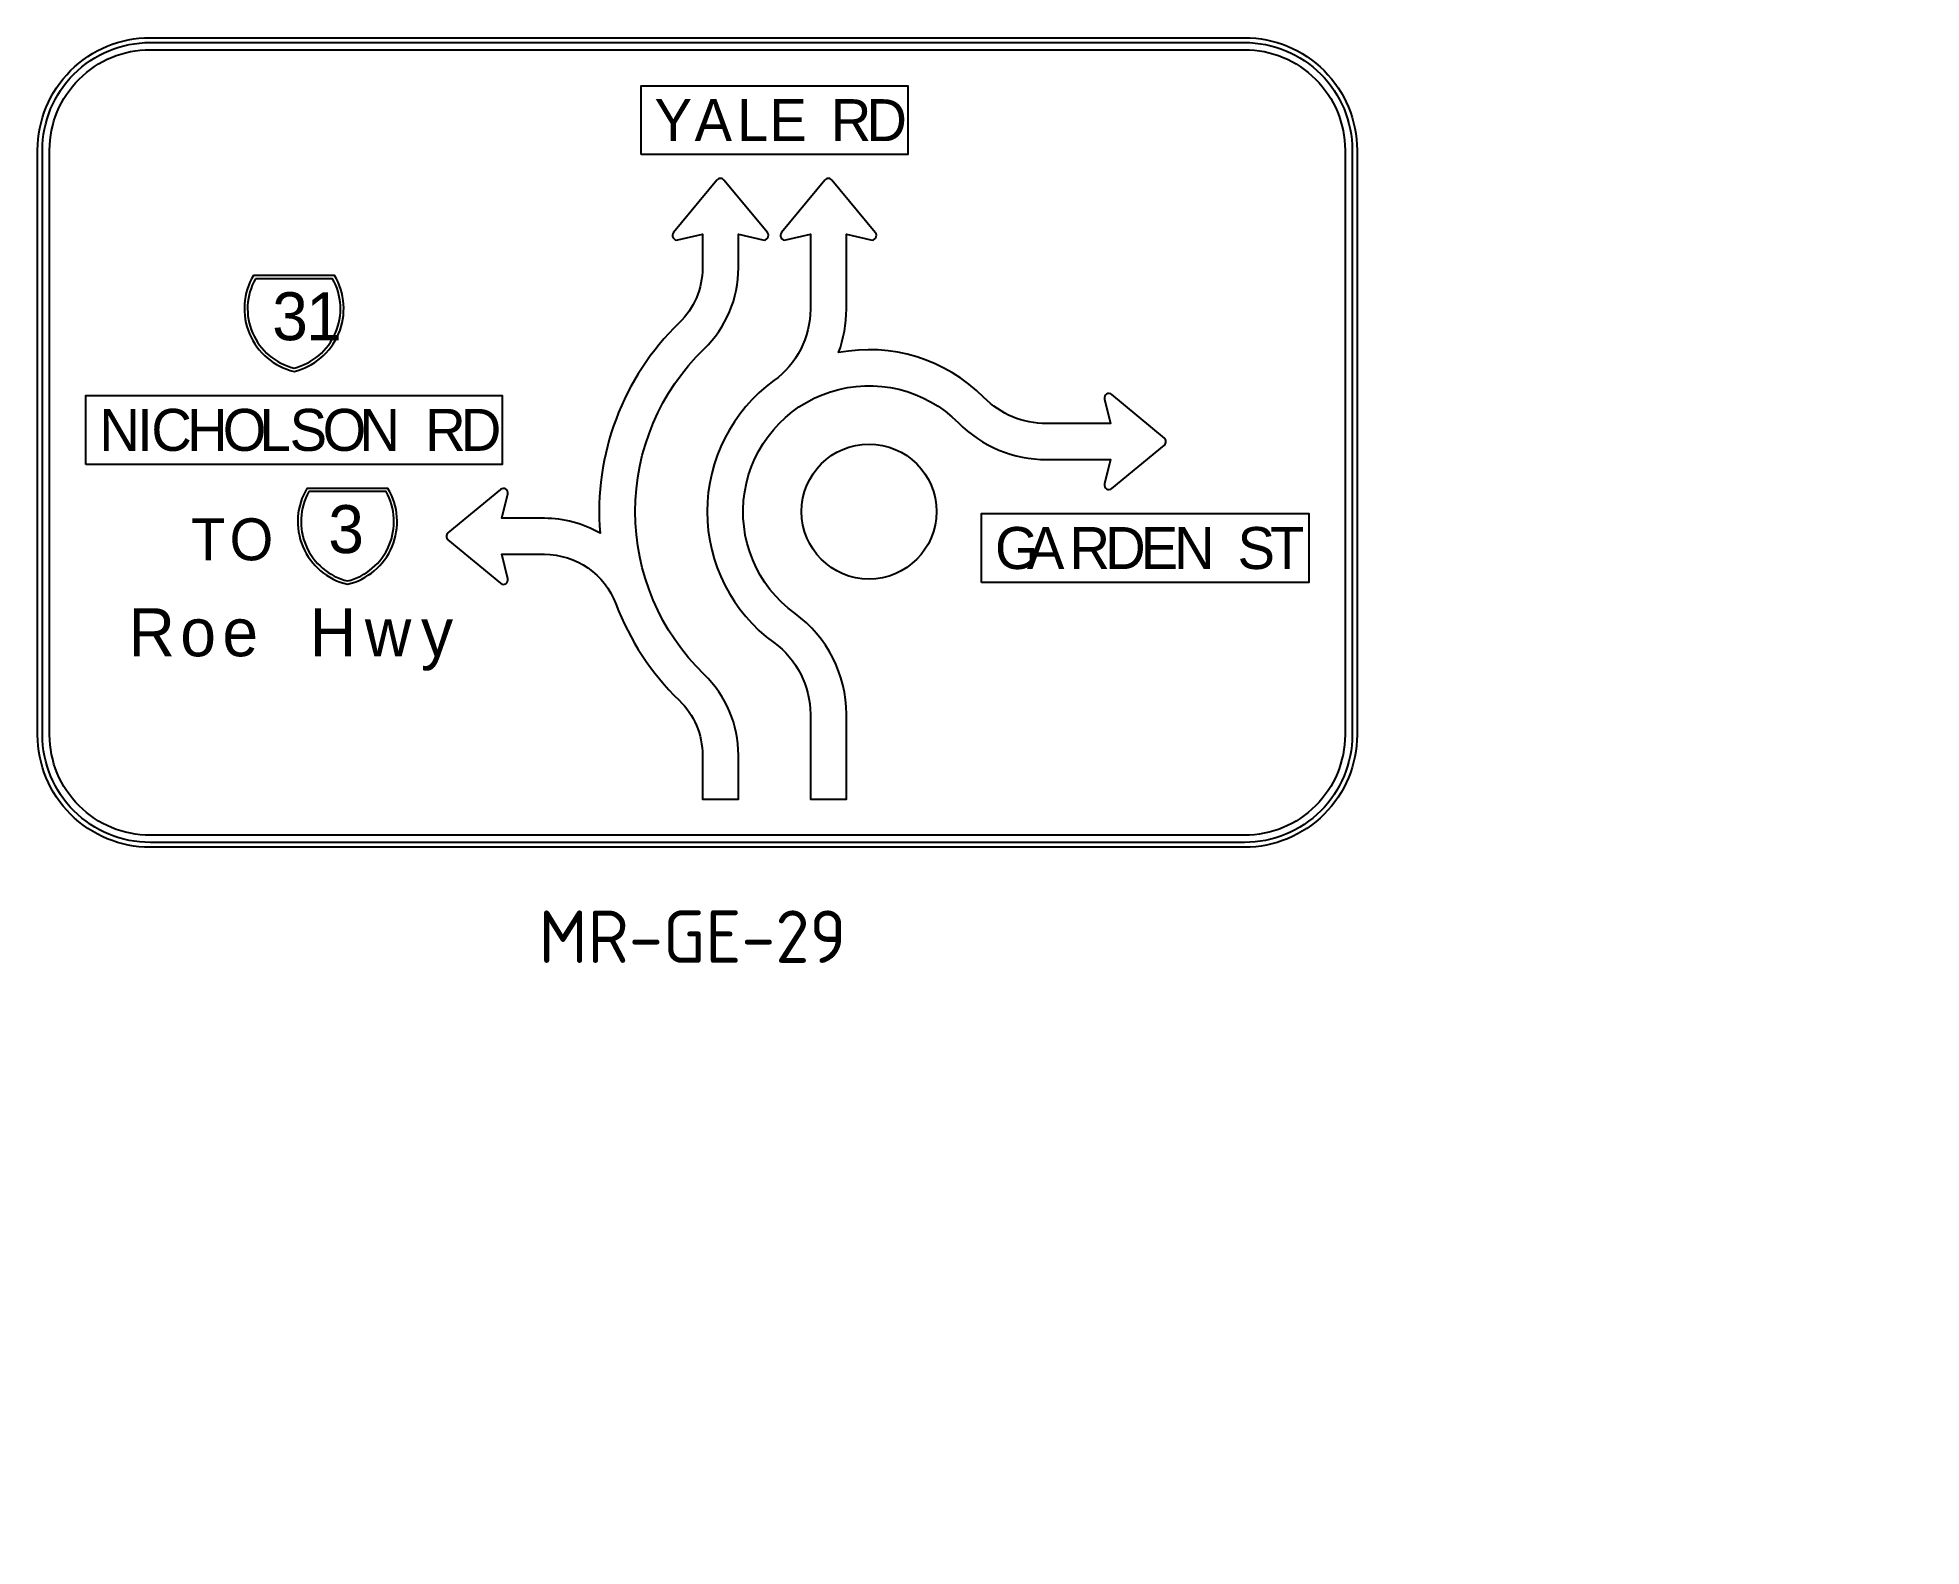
# Model space of a CAD drawing. Extents: x 108 to 359, y 73 to 274.
import ezdxf

# ---------------------------------------------------------------- set-up
doc = ezdxf.new("R2010")
doc.units = 0
doc.header["$LTSCALE"] = 10
for name, color, linetype in [('L35', 3, 'CONTINUOUS'), ('T25', 1, 'CONTINUOUS'), ('TBLK18', 4, 'CONTINUOUS')]:
    doc.layers.add(name, color=color, linetype=linetype)
doc.styles.add('Cseries', font='Cseries.shx')
doc.styles.add('DSERIES', font='Dseries.shx')
doc.styles.add('Eseries', font='Eseries.shx')
doc.styles.add('ISO', font='iso3098b.shx')
doc.styles.add('MEseries', font='MEseries.shx')

# ---------------------------------------------------------------- blocks, each defined once
blk = doc.blocks.new('blk1')
at = {"layer": 'L35', "style": 'MEseries'}
for s, p in [('R', (0, 0)), ('o', (6.898, 0)), ('e', (12.522, 0))]:
    blk.add_text(s, height=6.4, dxfattribs=at).set_placement(p)
blk = doc.blocks.new('blk2')
at = {"layer": 'L35', "style": 'MEseries'}
for s, p in [('H', (0, 0)), ('w', (7.348, 0)), ('y', (14.834, 0))]:
    blk.add_text(s, height=6.4, dxfattribs=at).set_placement(p)
blk = doc.blocks.new('blk3')
at = {"layer": 'L35'}
for name, p in [('blk1', (0, 0)), ('blk2', (24.178, 0))]:
    blk.add_blockref(name, p, dxfattribs=at)
blk = doc.blocks.new('blk4')
at = {"layer": 'L35', "style": 'Eseries'}
for s, p in [('T', (0, 0)), ('O', (5.138, 0))]:
    blk.add_text(s, height=5.6, dxfattribs=at).set_placement(p)
blk = doc.blocks.new('iblk1')
at = {"layer": 'L35'}
for points in [[(1.2, 12.8, 0.508118), (6.6, 0, 0.508118), (12, 12.8)], [(1.45, 12.37, 0.49507), (6.6, 0.44, 0.49507), (11.75, 12.37)]]:
    blk.add_lwpolyline(points, format="xyb", close=True, dxfattribs=at)
at = {"layer": 'L35', "style": 'Eseries'}
blk.add_text('3', height=6.4, dxfattribs=at).set_placement((4.04, 4.16))
blk = doc.blocks.new('iblk2')
at = {"layer": 'L35'}
for points in [[(1.2, 12.8, 0.508118), (6.6, 0, 0.508118), (12, 12.8)], [(1.45, 12.37, 0.49507), (6.6, 0.44, 0.49507), (11.75, 12.37)]]:
    blk.add_lwpolyline(points, format="xyb", close=True, dxfattribs=at)
at = {"layer": 'L35', "style": 'Cseries'}
for s, p in [('3', (3.69, 4.16)), ('1', (8.23, 4.16))]:
    blk.add_text(s, height=6.4, dxfattribs=at).set_placement(p)

msp = doc.modelspace()

# ---------------------------------------------------------------- hatches: boundary and pattern name
at = {"layer": 'TBLK18', "linetype": 'Continuous', "lineweight": 0}
h = msp.add_hatch(color=256, dxfattribs=at)
edge = h.paths.add_edge_path()
edge.add_spline(control_points=[(359.34, 73.22), (359.34, 73.22), (359.34, 73.22), (359.34, 73.21), (359.34, 73.21), (359.34, 73.2), (359.34, 73.2), (359.34, 73.19), (359.34, 73.19), (359.34, 73.18), (359.34, 73.18), (359.34, 73.17), (359.34, 73.16), (359.34, 73.16), (359.34, 73.15), (359.34, 73.15), (359.34, 73.14), (359.34, 73.14), (359.35, 73.14), (359.35, 73.14), (359.35, 73.14), (359.36, 73.13), (359.36, 73.13), (359.36, 73.13), (359.37, 73.13), (359.37, 73.13), (359.38, 73.13), (359.38, 73.13), (359.38, 73.13), (359.39, 73.13), (359.39, 73.13), (359.39, 73.13), (359.4, 73.13), (359.41, 73.13), (359.4, 73.13), (359.39, 73.14), (359.39, 73.14), (359.38, 73.15), (359.38, 73.16), (359.38, 73.16), (359.37, 73.17), (359.37, 73.17), (359.36, 73.18), (359.36, 73.19), (359.36, 73.19), (359.35, 73.2), (359.35, 73.21), (359.35, 73.21), (359.35, 73.22), (359.35, 73.22), (359.34, 73.22)], knot_values=[0, 0, 0, 0, 0.054791, 0.109654, 0.164445, 0.219309, 0.2741, 0.328964, 0.383755, 0.438619, 0.49341, 0.548273, 0.603065, 0.657928, 0.71272, 0.767583, 0.822422, 0.877285, 0.915081, 0.952877, 0.990673, 1.02841, 1.066205, 1.103978, 1.141774, 1.179511, 1.217306, 1.255102, 1.292898, 1.330635, 1.368431, 1.406164, 1.44396, 1.481697, 1.557116, 1.631571, 1.705158, 1.777977, 1.850139, 1.921715, 1.992768, 2.063376, 2.133612, 2.203535, 2.273205, 2.342659, 2.411987, 2.481144, 2.550218, 2.619224, 2.619224, 2.619224, 2.619224], degree=3, periodic=0)
h = msp.add_hatch(color=256, dxfattribs=at)
edge = h.paths.add_edge_path()
edge.add_spline(control_points=[(359.34, 73.22), (359.34, 73.22), (359.34, 73.22), (359.34, 73.21), (359.34, 73.21), (359.34, 73.2), (359.34, 73.2), (359.34, 73.19), (359.34, 73.19), (359.34, 73.18), (359.34, 73.18), (359.34, 73.17), (359.34, 73.16), (359.34, 73.16), (359.34, 73.15), (359.34, 73.15), (359.34, 73.14), (359.34, 73.14), (359.35, 73.14), (359.35, 73.14), (359.35, 73.14), (359.36, 73.13), (359.36, 73.13), (359.36, 73.13), (359.37, 73.13), (359.37, 73.13), (359.38, 73.13), (359.38, 73.13), (359.38, 73.13), (359.39, 73.13), (359.39, 73.13), (359.39, 73.13), (359.4, 73.13), (359.41, 73.13), (359.4, 73.13), (359.39, 73.14), (359.39, 73.14), (359.38, 73.15), (359.38, 73.16), (359.38, 73.16), (359.37, 73.17), (359.37, 73.17), (359.36, 73.18), (359.36, 73.19), (359.36, 73.19), (359.35, 73.2), (359.35, 73.21), (359.35, 73.21), (359.35, 73.22), (359.35, 73.22), (359.34, 73.22)], knot_values=[0, 0, 0, 0, 0.054791, 0.109654, 0.164445, 0.219309, 0.2741, 0.328964, 0.383755, 0.438619, 0.49341, 0.548273, 0.603065, 0.657928, 0.71272, 0.767583, 0.822422, 0.877285, 0.915081, 0.952877, 0.990673, 1.02841, 1.066205, 1.103978, 1.141774, 1.179511, 1.217306, 1.255102, 1.292898, 1.330635, 1.368431, 1.406164, 1.44396, 1.481697, 1.557116, 1.631571, 1.705158, 1.777977, 1.850139, 1.921715, 1.992768, 2.063376, 2.133612, 2.203535, 2.273205, 2.342659, 2.411987, 2.481144, 2.550218, 2.619224, 2.619224, 2.619224, 2.619224], degree=3, periodic=0)
h = msp.add_hatch(color=256, dxfattribs=at)
edge = h.paths.add_edge_path()
edge.add_spline(control_points=[(359.34, 73.22), (359.34, 73.22), (359.34, 73.22), (359.34, 73.21), (359.34, 73.21), (359.34, 73.2), (359.34, 73.2), (359.34, 73.19), (359.34, 73.19), (359.34, 73.18), (359.34, 73.18), (359.34, 73.17), (359.34, 73.16), (359.34, 73.16), (359.34, 73.15), (359.34, 73.15), (359.34, 73.14), (359.34, 73.14), (359.35, 73.14), (359.35, 73.14), (359.35, 73.14), (359.36, 73.13), (359.36, 73.13), (359.36, 73.13), (359.37, 73.13), (359.37, 73.13), (359.38, 73.13), (359.38, 73.13), (359.38, 73.13), (359.39, 73.13), (359.39, 73.13), (359.39, 73.13), (359.4, 73.13), (359.41, 73.13), (359.4, 73.13), (359.39, 73.14), (359.39, 73.14), (359.38, 73.15), (359.38, 73.16), (359.38, 73.16), (359.37, 73.17), (359.37, 73.17), (359.36, 73.18), (359.36, 73.19), (359.36, 73.19), (359.35, 73.2), (359.35, 73.21), (359.35, 73.21), (359.35, 73.22), (359.35, 73.22), (359.34, 73.22)], knot_values=[0, 0, 0, 0, 0.054791, 0.109654, 0.164445, 0.219309, 0.2741, 0.328964, 0.383755, 0.438619, 0.49341, 0.548273, 0.603065, 0.657928, 0.71272, 0.767583, 0.822422, 0.877285, 0.915081, 0.952877, 0.990673, 1.02841, 1.066205, 1.103978, 1.141774, 1.179511, 1.217306, 1.255102, 1.292898, 1.330635, 1.368431, 1.406164, 1.44396, 1.481697, 1.557116, 1.631571, 1.705158, 1.777977, 1.850139, 1.921715, 1.992768, 2.063376, 2.133612, 2.203535, 2.273205, 2.342659, 2.411987, 2.481144, 2.550218, 2.619224, 2.619224, 2.619224, 2.619224], degree=3, periodic=0)
h = msp.add_hatch(color=256, dxfattribs=at)
edge = h.paths.add_edge_path()
edge.add_spline(control_points=[(359.34, 73.22), (359.34, 73.22), (359.34, 73.22), (359.34, 73.21), (359.34, 73.21), (359.34, 73.2), (359.34, 73.2), (359.34, 73.19), (359.34, 73.19), (359.34, 73.18), (359.34, 73.18), (359.34, 73.17), (359.34, 73.16), (359.34, 73.16), (359.34, 73.15), (359.34, 73.15), (359.34, 73.14), (359.34, 73.14), (359.35, 73.14), (359.35, 73.14), (359.35, 73.14), (359.36, 73.13), (359.36, 73.13), (359.36, 73.13), (359.37, 73.13), (359.37, 73.13), (359.38, 73.13), (359.38, 73.13), (359.38, 73.13), (359.39, 73.13), (359.39, 73.13), (359.39, 73.13), (359.4, 73.13), (359.41, 73.13), (359.4, 73.13), (359.39, 73.14), (359.39, 73.14), (359.38, 73.15), (359.38, 73.16), (359.38, 73.16), (359.37, 73.17), (359.37, 73.17), (359.36, 73.18), (359.36, 73.19), (359.36, 73.19), (359.35, 73.2), (359.35, 73.21), (359.35, 73.21), (359.35, 73.22), (359.35, 73.22), (359.34, 73.22)], knot_values=[0, 0, 0, 0, 0.054791, 0.109654, 0.164445, 0.219309, 0.2741, 0.328964, 0.383755, 0.438619, 0.49341, 0.548273, 0.603065, 0.657928, 0.71272, 0.767583, 0.822422, 0.877285, 0.915081, 0.952877, 0.990673, 1.02841, 1.066205, 1.103978, 1.141774, 1.179511, 1.217306, 1.255102, 1.292898, 1.330635, 1.368431, 1.406164, 1.44396, 1.481697, 1.557116, 1.631571, 1.705158, 1.777977, 1.850139, 1.921715, 1.992768, 2.063376, 2.133612, 2.203535, 2.273205, 2.342659, 2.411987, 2.481144, 2.550218, 2.619224, 2.619224, 2.619224, 2.619224], degree=3, periodic=0)

# ---------------------------------------------------------------- linework, layer by layer
at = {"layer": 'L35'}
for points in [[(108.11, 181.39), (108.11, 259.39, -0.414214), (123.11, 274.39), (269.12, 274.39, -0.414214), (284.12, 259.39), (284.12, 181.39, -0.414214), (269.12, 166.39), (123.11, 166.39, -0.414214)], [(108.75, 181.39), (108.75, 259.39, -0.414214), (123.11, 273.75), (269.12, 273.75, -0.414214), (283.48, 259.39), (283.48, 181.39, -0.414214), (269.12, 167.03), (123.11, 167.03, -0.414214)], [(109.71, 181.39), (109.71, 259.39, -0.414214), (123.11, 272.79), (269.12, 272.79, -0.414214), (282.52, 259.39), (282.52, 181.39, -0.414214), (269.12, 167.99), (123.11, 167.99, -0.414214)], [(162.85, 208.33, 0.470094), (162.85, 207.4), (169.85, 201.6, 0.719532), (170.82, 202.2), (170.05, 205.47), (175.71, 205.47, -0.31253), (185.26, 198.85, 0.111056), (193.69, 185.99, -0.203115), (196.8, 178.66), (196.8, 172.79), (201.6, 172.79), (201.6, 178.66, 0.203115), (197.03, 189.44, -0.423711), (197.03, 232.89, 0.203115), (201.6, 243.67), (201.6, 248.18), (204.86, 247.41, 0.719532), (205.46, 248.38), (199.66, 255.38, 0.470094), (198.73, 255.38), (192.93, 248.38, 0.719532), (193.53, 247.41), (196.8, 248.18), (196.8, 243.67, -0.203115), (193.69, 236.34, 0.22456), (183.14, 208.3, 0.130311), (175.71, 210.27), (170.05, 210.27), (170.82, 213.53, 0.719532), (169.85, 214.13)], [(216, 184.14, 0.240114), (209.15, 197.57, -1.083465), (230.94, 223.01, 0.199678), (242.71, 218.11), (251.22, 218.11), (250.45, 214.85, 0.719532), (251.42, 214.25), (258.42, 220.05, 0.470094), (258.42, 220.98), (251.42, 226.78, 0.719532), (250.45, 226.18), (251.22, 222.91), (242.71, 222.91, -0.199678), (234.34, 226.4, 0.249583), (214.95, 232.38, 0.089672), (216, 238.19), (216, 248.18), (219.26, 247.41, 0.719532), (219.86, 248.38), (214.06, 255.38, 0.470094), (213.13, 255.38), (207.33, 248.38, 0.719532), (207.93, 247.41), (211.2, 248.18), (211.2, 238.19, -0.240114), (206.33, 228.64, 0.509609), (206.33, 193.69, -0.240114), (211.2, 184.14), (211.2, 172.79), (216, 172.79)]]:
    msp.add_lwpolyline(points, format="xyb", close=True, dxfattribs=at)
for points in [[(188.61, 258.79), (188.61, 267.99), (224.19, 267.99), (224.19, 258.79)], [(114.53, 217.47), (114.53, 226.67), (170.08, 226.67), (170.08, 217.47)], [(234.03, 201.71), (234.03, 210.91), (277.71, 210.91), (277.71, 201.71)]]:
    msp.add_lwpolyline(points, close=True, dxfattribs=at)
msp.add_circle((219.02, 211.17), 9, dxfattribs=at)

# ---------------------------------------------------------------- block references
for name, p in [('iblk2', (135.71, 229.87)), ('iblk1', (142.84, 201.47)), ('blk4', (128.58, 204.67)), ('blk3', (120.24, 191.87))]:
    msp.add_blockref(name, p, dxfattribs=at)

# ---------------------------------------------------------------- texts
at = {"layer": 'L35', "style": 'DSERIES'}
for s, p in [('Y', (190.41, 260.59)), ('A', (195.75, 260.59)), ('L', (201.42, 260.59)), ('E', (205.73, 260.59)), ('R', (213.92, 260.59)), ('D', (218.67, 260.59)), ('N', (116.33, 219.27)), ('I', (121.38, 219.27)), ('C', (123.27, 219.27)), ('H', (128.05, 219.27)), ('O', (132.8, 219.27)), ('L', (137.71, 219.27)), ('S', (141.73, 219.27)), ('O', (146.13, 219.27)), ('N', (151.05, 219.27)), ('R', (159.81, 219.27)), ('D', (164.56, 219.27)), ('G', (235.83, 203.51)), ('A', (240.09, 203.51)), ('R', (245.77, 203.51)), ('D', (250.52, 203.51)), ('E', (255.27, 203.51)), ('N', (259.72, 203.51)), ('S', (268.18, 203.51)), ('T', (272.51, 203.51))]:
    msp.add_text(s, height=5.6, dxfattribs=at).set_placement(p)
at = {"layer": 'T25', "insert": (174.95, 157.96), "char_height": 7, "width": 68.2571, "attachment_point": 1, "style": 'ISO'}
msp.add_mtext('{\\C3;MR-GE-29}', dxfattribs=at)

doc.saveas('drawing.dxf')
